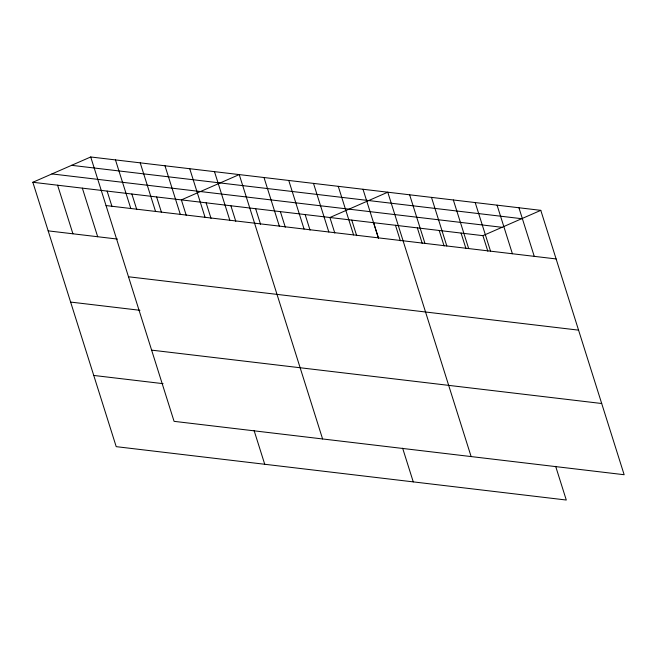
<?xml version="1.0" encoding="UTF-8"?>
<svg xmlns="http://www.w3.org/2000/svg" width="657" height="657" viewBox="0 0 657 657"><rect width="100%" height="100%" fill="white"/><g stroke="black" fill="none" stroke-linecap="round" stroke-linejoin="round"><path stroke-width="0.99" d="M555.666 466.347L566.285 500.026L116.207 446.653L32.85 182.276L90.715 156.974L540.793 210.347L624.15 474.724L174.072 421.342L90.715 156.974M32.85 182.276L482.928 235.658L540.793 210.347M71.621 165.326L521.699 218.699M51.944 173.924L502.022 227.306M106.032 205.559L556.109 258.94M48.166 230.862L117.48 239.082M128.485 276.769L578.562 330.143M70.619 302.072L139.933 310.293M151.619 350.132L601.697 403.513M93.754 375.443L163.067 383.663M518.931 207.76L534.256 256.345M497.07 205.165L512.394 253.75M475.208 202.57L490.533 251.163M482.928 235.658L487.831 251.204M453.346 199.983L468.671 248.568M461.066 233.063L465.969 248.609M431.493 197.387L446.809 245.973M439.204 230.467L444.107 246.022M409.631 194.792L424.948 243.377M417.343 227.88L422.246 243.427M471.126 456.574L387.77 192.205L329.904 217.508L334.807 233.054M395.481 225.285L400.384 240.832M373.619 222.69L378.522 238.236M363.009 189.265L378.333 237.85M351.766 220.103L356.661 235.649M338.256 186.333L353.581 234.919M402.642 448.197L413.261 481.877M313.504 183.393L328.82 231.978M305.144 214.568L310.047 230.122M288.752 180.461L304.068 229.047M280.391 211.636L285.294 227.182M263.999 177.521L279.315 226.107M255.639 208.696L260.542 224.251M322.595 438.958L239.238 174.59L181.373 199.892L186.276 215.439M230.886 205.764L235.789 221.31M214.486 171.649L229.81 220.235M206.134 202.824L211.028 218.379M189.733 168.718L205.05 217.303M254.111 430.581L264.73 464.261M164.981 165.778L180.297 214.363M156.621 196.96L161.523 212.507M140.22 162.846L155.545 211.431M131.868 194.02L136.771 209.567M115.468 159.906L130.792 208.491M107.116 191.088L112.019 206.635M82.355 188.148L97.679 236.734M57.602 185.217L72.927 233.802"/></g></svg>
